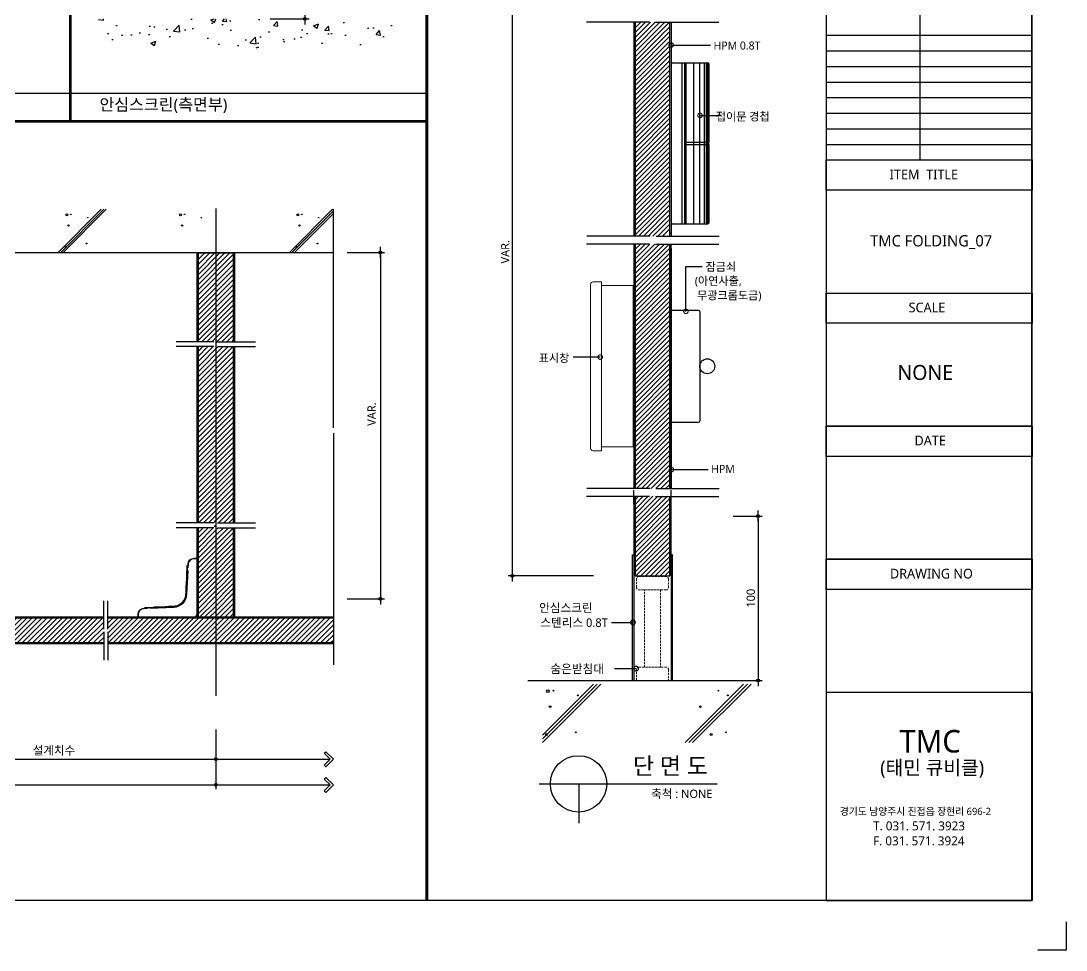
# Model space of a CAD drawing. Extents: x -256 to 8104, y -176 to 5714.
# Drawn here: x 4389 to 8104, y -176 to 3126 of the extents above; entities that cross this region are included whole.
import ezdxf
from ezdxf.enums import TextEntityAlignment as Align

# ---------------------------------------------------------------- set-up
doc = ezdxf.new("R2010")
doc.units = 0
doc.header["$LTSCALE"] = 30
doc.linetypes.add('CEN', pattern=[62, 60, -1, 0, -1])
doc.linetypes.add('HIDDEN', pattern=[0.375, 0.25, -0.125])
doc.layers.get('0').update_dxf_attribs({"linetype": 'CONTINUOUS'})
doc.layers.get('DEFPOINTS').update_dxf_attribs({"linetype": 'CONTINUOUS'})
for name, color, linetype in [('C', 2, 'CONTINUOUS'), ('curior-0Line', 252, 'CONTINUOUS'), ('DIM', 7, 'CONTINUOUS'), ('HAT', 8, 'CONTINUOUS'), ('HID', 9, 'HIDDEN'), ('TIT', 3, 'CONTINUOUS'), ('경첩', 4, 'CONTINUOUS'), ('문자', 3, 'CONTINUOUS'), ('부자재', 4, 'CONTINUOUS'), ('잠금쇠(회전형)', 4, 'CONTINUOUS'), ('중심선', 1, 'CEN'), ('치수', 1, 'CONTINUOUS'), ('판넬', 2, 'CONTINUOUS'), ('해치', 8, 'CONTINUOUS')]:
    doc.layers.add(name, color=color, linetype=linetype)
doc.styles.add('돋움', font='malgun.ttf')
doc.dimstyles.new('10', dxfattribs={"dimscale": 10, "dimtxt": 3, "dimasz": 1, "dimexe": 1.5, "dimexo": 2, "dimgap": 1, "dimtad": 1, "dimdec": 0, "dimlunit": 6, "dimtxsty": '돋움', "dimblk": 'DIMDOT', "dimcen": -1, "dimdle": 1.5, "dimclrt": 3, "dimazin": 3, "dimtfac": 1, "dimtdec": 0, "dimtix": 1, "dimtmove": 2, "dimatfit": 3, "dimldrblk": 'DIMDOT', "dimarcsym": 0})
pattern_1 = [(45, (-7517.547, -35.774), (-8.55643, 8.55643), [])]
pattern_2 = [(45, (-8325.086, -147.353), (-8.980256, 8.980256), [])]

# ---------------------------------------------------------------- blocks, each defined once
blk = doc.blocks.new('DIMDOT')
at = {"linetype": 'Continuous'}
blk.add_line((-2, 0), (2, 0), dxfattribs=at)
for radius in [0.5, 0.25]:
    blk.add_circle((0, 0), radius, dxfattribs=at)
blk = doc.blocks.new('*D16')
at = {"layer": 'DEFPOINTS', "color": 0}
for p in [(6444.7, 3457.3), (6135.9, 1154), (6444.7, 1154)]:
    blk.add_point(p, dxfattribs=at)
at = {"layer": 'DIM', "color": 0, "lineweight": -2, "ltscale": 10}
for p, q in [((6424.7, 3457.3), (6120.9, 3457.3)), ((6135.9, 3447.3), (6135.9, 1164)), ((6424.7, 1154), (6120.9, 1154))]:
    blk.add_line(p, q, dxfattribs=at)
at = {"layer": 'DIM', "color": 0, "lineweight": -2, "xscale": 10, "yscale": 10, "zscale": 10}
for p, rotation in [((6135.9, 3457.3), 90), ((6135.9, 1154), 270)]:
    blk.add_blockref('DIMDOT', p, dxfattribs=dict(at, rotation=rotation))
at = {"layer": 'DIM', "color": 3, "insert": (6110.7, 2305.7), "char_height": 30, "attachment_point": 5, "rotation": 90, "style": '돋움'}
blk.add_mtext('VAR.', dxfattribs=at)
blk = doc.blocks.new('A$C13EB2441')
for p, q in [((0.84, 7.37), (0.84, 14.11)), ((0.84, 6.74), (0.84, 0))]:
    blk.add_line(p, q)
blk = doc.blocks.new('_DOTSMALL')
at = {"color": 0, "linetype": 'ByBlock', "const_width": 0.5}
blk.add_lwpolyline([(-0.0625, 0, 1), (0.0625, 0, 1)], format="xyb", close=True, dxfattribs=at)
blk = doc.blocks.new('A$C63EC304E')
at = {"layer": '치수', "color": 1, "xscale": 2.5, "yscale": 2.5, "zscale": 2.5, "rotation": 234.3098741996962}
blk.add_blockref('_DOTSMALL', (0.31, 0.31), dxfattribs=at)
blk = doc.blocks.new('A$C2BC9653E')
at = {"layer": '치수', "xscale": 0.3333333333333333, "yscale": 0.3333333333333333, "zscale": 0.3333333333333333}
blk.add_blockref('A$C63EC304E', (0, 0), dxfattribs=at)
blk = doc.blocks.new('A$C7FC71301')
at = {"layer": '치수', "rotation": 180}
blk.add_blockref('A$C2BC9653E', (0.208, 0.208), dxfattribs=at)
blk = doc.blocks.new('A$C4A20372B')
at = {"layer": '치수'}
blk.add_blockref('A$C7FC71301', (0, 0), dxfattribs=at)
blk = doc.blocks.new('A$C566469F5')
at = {"layer": '치수'}
blk.add_blockref('A$C4A20372B', (0, 0), dxfattribs=at)
blk = doc.blocks.new('A$C7E317CD4')
at = {"layer": '해치', "xscale": 2, "yscale": 2, "zscale": 2}
blk.add_blockref('A$C566469F5', (0, 0), dxfattribs=at)
blk = doc.blocks.new('A$C601D7F27')
at = {"layer": '치수'}
blk.add_blockref('A$C7E317CD4', (0, 0), dxfattribs=at)
blk = doc.blocks.new('A$C38802C08')
at = {"layer": '치수'}
blk.add_blockref('A$C601D7F27', (0, 0), dxfattribs=at)
blk = doc.blocks.new('*D17')
at = {"layer": 'DEFPOINTS', "color": 0}
for p in [(6900.4, 1366.8), (6909.5, 782.5), (7009.3, 782.5)]:
    blk.add_point(p, dxfattribs=at)
at = {"layer": 'DIM', "color": 0, "lineweight": -2, "ltscale": 10}
for p, q in [((6920.4, 1366.8), (7024.3, 1366.8)), ((7009.3, 1356.8), (7009.3, 792.5)), ((6929.5, 782.5), (7024.3, 782.5))]:
    blk.add_line(p, q, dxfattribs=at)
at = {"layer": 'DIM', "color": 0, "lineweight": -2, "xscale": 10, "yscale": 10, "zscale": 10}
for p, rotation in [((7009.3, 1366.8), 90), ((7009.3, 782.5), 270)]:
    blk.add_blockref('DIMDOT', p, dxfattribs=dict(at, rotation=rotation))
at = {"layer": 'DIM', "color": 3, "insert": (6983.7, 1074.6), "char_height": 30, "attachment_point": 5, "rotation": 90, "style": '돋움'}
blk.add_mtext('100', dxfattribs=at)
blk = doc.blocks.new('*D19')
at = {"layer": 'DEFPOINTS', "color": 0}
for p in [(328.3, 628.2), (5082.2, 628.2), (5082.2, 411)]:
    blk.add_point(p, dxfattribs=at)
at = {"layer": 'DIM', "color": 0, "lineweight": -2, "ltscale": 10}
for p, q in [((328.3, 608.2), (328.3, 396)), ((5082.2, 608.2), (5082.2, 396)), ((338.3, 411), (5072.2, 411))]:
    blk.add_line(p, q, dxfattribs=at)
at = {"layer": 'DIM', "color": 0, "lineweight": -2, "xscale": 10, "yscale": 10, "zscale": 10, "rotation": 180}
blk.add_blockref('DIMDOT', (328.3, 411), dxfattribs=at)
at = {"layer": 'DIM', "color": 0, "lineweight": -2, "xscale": 10, "yscale": 10, "zscale": 10}
blk.add_blockref('DIMDOT', (5082.2, 411), dxfattribs=at)
at = {"layer": 'DIM', "color": 3, "insert": (2705.3, 440.7), "char_height": 30, "attachment_point": 5, "style": '돋움'}
blk.add_mtext('설계치수', dxfattribs=at)
blk = doc.blocks.new('*D20')
at = {"layer": 'DEFPOINTS', "color": 0}
for p in [(3931.4, 628.2), (5082.2, 628.2), (5082.2, 502.4)]:
    blk.add_point(p, dxfattribs=at)
at = {"layer": 'DIM', "color": 0, "lineweight": -2, "ltscale": 10}
for p, q in [((3931.4, 608.2), (3931.4, 487.4)), ((5082.2, 608.2), (5082.2, 487.4)), ((3941.4, 502.4), (5072.2, 502.4))]:
    blk.add_line(p, q, dxfattribs=at)
at = {"layer": 'DIM', "color": 0, "lineweight": -2, "xscale": 10, "yscale": 10, "zscale": 10, "rotation": 180}
blk.add_blockref('DIMDOT', (3931.4, 502.4), dxfattribs=at)
at = {"layer": 'DIM', "color": 0, "lineweight": -2, "xscale": 10, "yscale": 10, "zscale": 10}
blk.add_blockref('DIMDOT', (5082.2, 502.4), dxfattribs=at)
at = {"layer": 'DIM', "color": 3, "insert": (4506.8, 532.1), "char_height": 30, "attachment_point": 5, "style": '돋움'}
blk.add_mtext('설계치수', dxfattribs=at)
blk = doc.blocks.new('*D22')
at = {"layer": 'DEFPOINTS', "color": 0}
for p in [(5529, 2303.8), (5529, 1072.4), (5666.9, 1072.4)]:
    blk.add_point(p, dxfattribs=at)
at = {"layer": 'DIM', "color": 0, "lineweight": -2, "ltscale": 10}
for p, q in [((5549, 2303.8), (5681.9, 2303.8)), ((5666.9, 2293.8), (5666.9, 1082.4)), ((5549, 1072.4), (5681.9, 1072.4))]:
    blk.add_line(p, q, dxfattribs=at)
at = {"layer": 'DIM', "color": 0, "lineweight": -2, "xscale": 10, "yscale": 10, "zscale": 10}
for p, rotation in [((5666.9, 2303.8), 90), ((5666.9, 1072.4), 270)]:
    blk.add_blockref('DIMDOT', p, dxfattribs=dict(at, rotation=rotation))
at = {"layer": 'DIM', "color": 3, "insert": (5636.1, 1729), "char_height": 30, "attachment_point": 5, "rotation": 90, "style": '돋움'}
blk.add_mtext('VAR.', dxfattribs=at)
blk = doc.blocks.new('A$C06B31977')
for p, q in [((1.26, 11.06), (1.26, 21.17)), ((1.26, 10.11), (1.26, 0))]:
    blk.add_line(p, q)
blk = doc.blocks.new('*D23')
at = {"layer": 'DEFPOINTS', "color": 0}
for p in [(5255.9, 3561.1), (5255.9, 3133.7), (5398.8, 3133.7)]:
    blk.add_point(p, dxfattribs=at)
at = {"layer": 'DIM', "color": 0, "lineweight": -2, "ltscale": 10}
for p, q in [((5275.9, 3561.1), (5413.8, 3561.1)), ((5398.8, 3551.1), (5398.8, 3143.7)), ((5275.9, 3133.7), (5413.8, 3133.7))]:
    blk.add_line(p, q, dxfattribs=at)
at = {"layer": 'DIM', "color": 0, "lineweight": -2, "xscale": 10, "yscale": 10, "zscale": 10}
for p, rotation in [((5398.8, 3561.1), 90), ((5398.8, 3133.7), 270)]:
    blk.add_blockref('DIMDOT', p, dxfattribs=dict(at, rotation=rotation))
at = {"layer": 'DIM', "color": 3, "insert": (5373.2, 3347.4), "char_height": 30, "attachment_point": 5, "rotation": 90, "style": '돋움'}
blk.add_mtext('100', dxfattribs=at)
blk = doc.blocks.new('FOLDING_07')
at = {"layer": 'HAT'}
h = blk.add_hatch(dxfattribs=at)
h.set_pattern_fill('ANSI31', color=256, scale=3.811219, style=0)
h.set_pattern_definition(pattern_1)
edge = h.paths.add_edge_path()
edge.add_line((6696, 3075.5), (6639.4, 3075.5))
edge.add_arc((6637.4, 3075.5), 1.99, -54.3099, 0, ccw=False)
edge.add_arc((6637.4, 3075.5), 1.99, 125.6901, 305.6901, ccw=False)
edge.add_arc((6637.4, 3075.5), 1.99, 0, 125.6901, ccw=False)
edge.add_line((6639.4, 3075.5), (6696, 3075.5))
edge.add_line((6696, 3075.5), (6696, 3121.9))
edge.add_line((6696, 3121.9), (6686.2, 3121.9))
edge.add_spline(control_points=[(6683.6, 3114.5), (6684.5, 3117), (6685.4, 3119.5), (6686.2, 3121.9)], knot_values=[0, 0, 0, 0, 0.152076, 0.152076, 0.152076, 0.152076], degree=3, periodic=0)
edge.add_line((6686.2, 3121.9), (6634.1, 3121.9))
edge.add_line((6634.1, 3121.9), (6634.1, 2361.1))
edge.add_line((6634.1, 2361.1), (6688.1, 2361.1))
edge.add_spline(control_points=[(6688.1, 2361.1), (6691.2, 2369.4), (6694, 2376.9), (6696, 2380.5)], knot_values=[0.152076, 0.152076, 0.152076, 0.152076, 0.673721, 0.673721, 0.673721, 0.673721], degree=3, periodic=0)
edge.add_spline(control_points=[(6698.3, 2361.1), (6698.8, 2370.6), (6699.9, 2385.2), (6697.1, 2382.4), (6696, 2380.5)], knot_values=[0.673721, 0.673721, 0.673721, 0.673721, 1.332503, 1.60798, 1.60798, 1.60798, 1.60798], degree=3, periodic=0)
edge.add_line((6696, 2380.5), (6696, 3075.5))
h.paths.add_polyline_path([(6634.1, 3121.9), (6572.2, 3121.9), (6572.2, 2361.1), (6634.1, 2361.1)])
h = blk.add_hatch(dxfattribs=at)
h.set_pattern_fill('ANSI31', color=256, scale=3.811219, style=0)
h.set_pattern_definition(pattern_1)
h.paths.add_polyline_path([(6634.1, 1898.5), (6572.2, 1898.5), (6572.2, 1464.4), (6634.1, 1464.4), (6634.1, 1568.7, -0.567825), (6634.1, 1572.1)])
h.paths.add_polyline_path([(6696, 1898.5), (6634.1, 1898.5), (6634.1, 1572.1, -0.582142), (6637.1, 1570.4), (6696, 1570.4)])
edge = h.paths.add_edge_path()
edge.add_line((6696, 1570.4), (6637.1, 1570.4))
edge.add_arc((6635.1, 1570.4), 1.99, -54.3099, 0, ccw=False)
edge.add_arc((6635.1, 1570.4), 1.99, 239.178, 305.6901, ccw=False)
edge.add_line((6634.1, 1568.7), (6634.1, 1464.4))
edge.add_line((6634.1, 1464.4), (6688.1, 1464.4))
edge.add_spline(control_points=[(6688.1, 1464.4), (6691.2, 1472.8), (6694, 1480.2), (6696, 1483.9)], knot_values=[0.152076, 0.152076, 0.152076, 0.152076, 0.673721, 0.673721, 0.673721, 0.673721], degree=3, periodic=0)
edge.add_line((6696, 1483.9), (6696, 1570.4))
h.paths.add_polyline_path([(6634.1, 2333.4), (6572.2, 2333.4), (6572.2, 1898.5), (6634.1, 1898.5)])
edge = h.paths.add_edge_path()
edge.add_line((6696, 2333.4), (6686.2, 2333.4))
edge.add_spline(control_points=[(6683.6, 2326), (6684.5, 2328.5), (6685.4, 2331), (6686.2, 2333.4)], knot_values=[0, 0, 0, 0, 0.152076, 0.152076, 0.152076, 0.152076], degree=3, periodic=0)
edge.add_line((6686.2, 2333.4), (6634.1, 2333.4))
edge.add_line((6634.1, 2333.4), (6634.1, 1898.5))
edge.add_line((6634.1, 1898.5), (6696, 1898.5))
edge.add_line((6696, 1898.5), (6696, 2333.4))
at = {"layer": 'HAT', "transparency": 33554687}
h = blk.add_hatch(dxfattribs=at)
h.set_pattern_fill('ANSI31', color=256, scale=3.811219, style=0)
h.set_pattern_definition(pattern_1)
h.paths.add_polyline_path([(6624, 1436.8), (6572.2, 1436.8), (6572.2, 1154), (6634.1, 1154), (6634.1, 1436.8)])
h.paths.add_polyline_path([(6696, 1436.8), (6645.2, 1436.8), (6634.1, 1436.8), (6634.1, 1154), (6696, 1154)])
at = {"layer": '해치'}
h = blk.add_hatch(dxfattribs=at)
h.set_pattern_fill('AR-CONC', color=256, style=0)
h.set_pattern_definition([(50, (3236.43, 1596.9), (182.185, -15.939), [19.05, -209.55]), (355, (3236.43, 1596.9), (-35.243, 191.057), [15.24, -167.64]), (100.451, (3251.61, 1595.58), (146.943, 175.117), [16.19, -178.09]), (46.184, (3236.43, 1647.7), (271.079, -42.042), [28.575, -314.325]), (96.636, (3259.02, 1644.2), (237.404, 247.426), [24.285, -267.135]), (351.184, (3236.43, 1647.7), (237.405, 247.425), [22.86, -251.46]), (21, (3261.83, 1635), (151.615, -102.2655), [19.05, -209.55]), (326, (3261.83, 1635), (61.802, 184.188), [15.24, -167.64]), (71.4514, (3274.46, 1626.49), (213.416, 81.923), [16.19, -178.09]), (37.5, (3236.43, 1596.91), (3.0886, 84.555), [0, -165.608, 0, -170.18, 0, -168.275]), (7.5, (3236.43, 1596.91), (66.8197, 100.1806), [0, -97.028, 0, -161.798, 0, -64.135]), (327.5, (3179.79, 1596.91), (135.5906, -5.7287), [0, -63.5, 0, -198.12, 0, -262.89]), (317.5, (3154.39, 1596.91), (148.129, 25.4265), [0, -82.55, 0, -131.572, 0, -186.69])])
h.paths.add_polyline_path([(5716, 3030.7), (5716, 3133.7), (4665.8, 3133.7), (4665.8, 3030.7)])
h = blk.add_hatch(dxfattribs=at)
h.set_pattern_fill('ANSI31', color=256, scale=4, style=0)
h.set_pattern_definition([(45, (-271228.166, -56143.965), (-8.9802561, 8.9802561), [])])
edge = h.paths.add_edge_path()
edge.add_line((5082.2, 2300.5), (5019.8, 2300.5))
edge.add_line((5019.8, 2300.5), (5018.9, 2299.6))
edge.add_line((5018.9, 2299.6), (5018.9, 2199.2))
edge.add_line((5018.9, 2199.2), (5061.8, 2199.2))
edge.add_line((5061.8, 2199.2), (5061.8, 2157.7))
edge.add_line((5061.8, 2157.7), (5018.9, 2157.7))
edge.add_line((5018.9, 2157.7), (5018.9, 1985.9))
edge.add_line((5018.9, 1985.9), (5075.5, 1985.9))
edge.add_spline(control_points=[(5075.5, 1985.9), (5078.3, 1993.6), (5084.3, 2008.9), (5080.4, 1978), (5081.9, 1975.6), (5082.2, 1975.5)], knot_values=[0.456227, 0.456227, 0.456227, 0.456227, 2.847595, 6.178025, 6.737145, 6.737145, 6.737145, 6.737145], degree=3, periodic=0)
edge.add_spline(control_points=[(5081.9, 1975.7), (5082, 1978.7), (5082, 1981.5), (5081.5, 1981.8), (5081.4, 1981.8)], knot_values=[0.891967, 0.891967, 0.891967, 0.891967, 1.280656, 1.337888, 1.337888, 1.337888, 1.337888], degree=3, periodic=0)
edge.add_line((5082.2, 1975.5), (5082.2, 2300.5))
edge = h.paths.add_edge_path()
edge.add_line((5145.6, 2300.5), (5082.2, 2300.5))
edge.add_line((5082.2, 2300.5), (5082.2, 1975.5))
edge.add_spline(control_points=[(5082.2, 1975.5), (5083.4, 1975.3), (5085.6, 1979.6), (5088.3, 1985.9)], knot_values=[6.737145, 6.737145, 6.737145, 6.737145, 8.913909, 8.913909, 8.913909, 8.913909], degree=3, periodic=0)
edge.add_spline(control_points=[(5088.3, 1985.9), (5090.3, 1990.8), (5092.7, 1996.7), (5095, 2002.7)], knot_values=[8.913909, 8.913909, 8.913909, 8.913909, 10.573873, 10.573873, 10.573873, 10.573873], degree=3, periodic=0)
edge.add_line((5088.3, 1985.9), (5145.6, 1985.9))
edge.add_line((5145.6, 1985.9), (5145.6, 2157.7))
edge.add_line((5145.6, 2157.7), (5102.7, 2157.7))
edge.add_line((5102.7, 2157.7), (5102.7, 2199.2))
edge.add_line((5102.7, 2199.2), (5145.6, 2199.2))
edge.add_line((5145.6, 2199.2), (5145.6, 2300.5))
h.paths.add_polyline_path([(5145.6, 2199.2), (5102.7, 2199.2), (5102.7, 2157.7), (5145.6, 2157.7)], flags=16)
h.paths.add_polyline_path([(5061.8, 2199.2), (5018.9, 2199.2), (5018.9, 2157.7), (5061.8, 2157.7)], flags=16)
h = blk.add_hatch(dxfattribs=at)
h.set_pattern_fill('ANSI31', color=256, scale=4, style=0)
h.set_pattern_definition([(45, (5082.238, 1655.484), (-8.98026, 8.98026), [])])
h.paths.add_polyline_path([(5145.6, 1968.8), (5018.9, 1968.8), (5018.9, 1342.1), (5145.6, 1342.1)])
at = {"layer": '해치', "transparency": 33554687}
h = blk.add_hatch(dxfattribs=at)
h.set_pattern_fill('ANSI31', color=256, scale=4)
h.set_pattern_definition(pattern_2)
edge = h.paths.add_edge_path()
edge.add_spline(control_points=[(5082.2, 1314.6), (5081.9, 1314.6), (5080.9, 1316.4), (5081.7, 1326.3), (5081.9, 1331.9)], knot_values=[1.337888, 1.337888, 1.337888, 1.337888, 1.524261, 2.245715, 2.245715, 2.245715, 2.245715], degree=3, periodic=0)
edge.add_spline(control_points=[(5082.2, 1331.7), (5081.9, 1331.8), (5080.4, 1334.2), (5084.3, 1365.1), (5078.3, 1349.8), (5075.5, 1342.1)], knot_values=[0.152076, 0.152076, 0.152076, 0.152076, 0.338449, 1.448592, 2.245715, 2.245715, 2.245715, 2.245715], degree=3, periodic=0)
edge.add_spline(control_points=[(5081.9, 1331.9), (5082, 1334.9), (5082, 1337.7), (5081.5, 1338), (5081.4, 1338)], knot_values=[0.891967, 0.891967, 0.891967, 0.891967, 1.280656, 1.337888, 1.337888, 1.337888, 1.337888], degree=3, periodic=0)
edge.add_spline(control_points=[(5081.4, 1338), (5080.4, 1338.2), (5078.1, 1332.1), (5075.5, 1325)], knot_values=[0.152076, 0.152076, 0.152076, 0.152076, 0.891967, 0.891967, 0.891967, 0.891967], degree=3, periodic=0)
edge.add_spline(control_points=[(5073.9, 1320.6), (5074.4, 1322.1), (5074.9, 1323.6), (5075.5, 1325)], knot_values=[0, 0, 0, 0, 0.152076, 0.152076, 0.152076, 0.152076], degree=3, periodic=0)
edge.add_line((5075.5, 1325), (5018.9, 1325))
edge.add_line((5018.9, 1325), (5018.9, 1152.6))
edge.add_line((5018.9, 1152.6), (5063.6, 1152.6))
edge.add_line((5063.6, 1152.6), (5063.6, 1111))
edge.add_line((5063.6, 1111), (5018.9, 1111))
edge.add_line((5018.9, 1111), (5018.9, 1006.8))
edge.add_line((5018.9, 1006.8), (5082.2, 1006.8))
edge.add_line((5082.2, 1006.8), (5082.2, 1314.5))
h.paths.add_polyline_path([(5145.6, 1152.6), (5100.8, 1152.6), (5100.8, 1111), (5145.6, 1111)])
h.paths.add_polyline_path([(5063.6, 1152.6), (5018.9, 1152.6), (5018.9, 1111), (5063.6, 1111)], flags=16)
h = blk.add_hatch(dxfattribs=at)
h.set_pattern_fill('ANSI31', color=256, scale=4)
h.set_pattern_definition(pattern_2)
h.paths.add_polyline_path([(5145.6, 1264.1), (5082.2, 1264.1), (5082.2, 1006.8), (5145.6, 1006.8), (5145.6, 1111), (5100.8, 1111), (5100.8, 1152.6), (5145.6, 1152.6)])
edge = h.paths.add_edge_path()
edge.add_line((5145.6, 1325), (5088.3, 1325))
edge.add_spline(control_points=[(5088.3, 1325), (5085.6, 1318.7), (5083.4, 1314.4), (5082.2, 1314.6)], knot_values=[2.245715, 2.245715, 2.245715, 2.245715, 2.971303, 2.971303, 2.971303, 2.971303], degree=3, periodic=0)
edge.add_line((5082.2, 1314.6), (5082.2, 1264.1))
edge.add_line((5082.2, 1264.1), (5145.6, 1264.1))
edge.add_line((5145.6, 1264.1), (5145.6, 1325))
h = blk.add_hatch(dxfattribs=at)
h.set_pattern_fill('ANSI31', color=256, scale=4, style=0)
h.set_pattern_definition(pattern_2)
h.paths.add_polyline_path([(4698.3, 955.2), (4698.3, 964.7), (4698.3, 1003.5), (5082.2, 1003.5), (5082.2, 916.8), (4698.3, 916.8)])
edge = h.paths.add_edge_path()
edge.add_line((4683.7, 955.2), (4683.7, 964.7))
edge.add_line((4683.7, 964.7), (4683.7, 1003.5))
edge.add_line((4683.7, 1003.5), (4051.2, 1003.5))
edge.add_line((4051.2, 1003.5), (4051.2, 962.2))
edge.add_arc((4051.2, 960.1), 2.08, -35.6901, 90, ccw=False)
edge.add_arc((4051.2, 960.1), 2.08, 270, 324.3099, ccw=False)
edge.add_line((4051.2, 958), (4051.2, 916.8))
edge.add_line((4051.2, 916.8), (4683.7, 916.8))
edge.add_line((4683.7, 916.8), (4683.7, 955.2))
h.paths.add_polyline_path([(3926.4, 1003.5), (3926.4, 916.8), (4051.2, 916.8), (4051.2, 958, -0.610943), (4049.5, 961.3, -0.241509), (4051.2, 962.2), (4051.2, 1003.5)])
h.paths.add_polyline_path([(5499.9, 1003.5), (5082.2, 1003.5), (5082.2, 916.8), (5499.9, 916.8)])
at = {"color": 8}
for p, q in [((2484.2, 2869.2), (4446.7, 2869.2)), ((4446.7, 2869.2), (5832, 2869.2))]:
    blk.add_line(p, q, dxfattribs=at)
for p, q in [((5499.9, 1680.2), (5499.9, 2456.9)), ((328.3, 2303.8), (5499.9, 2303.8)), ((5075.6, 1985.9), (4940.8, 1985.9)), ((5088.3, 1985.9), (5223.1, 1985.9)), ((5499.9, 1661.1), (5499.9, 837.8)), ((5075.6, 1342.1), (4940.8, 1342.1)), ((5088.3, 1342.1), (5223.1, 1342.1)), ((6191.1, 782.5), (7024.2, 782.5))]:
    blk.add_line(p, q)
at = {"color": 2}
for p, q in [((8104.1, -75.8), (8104.1, -175.8)), ((8104.1, -175.8), (8004.1, -175.8))]:
    blk.add_line(p, q, dxfattribs=at)
for points in [[(-0.7, 5538.4), (7251.6, 5538.4), (7251.6, 0.1), (-0.7, 0.1)], [(-0.7, 5538.4), (7251.6, 5538.4), (7251.6, 0.1), (-0.7, 0.1)], [(-0.7, 5538.4), (7981.2, 5538.4), (7981.2, 0.1), (-0.7, 0.1)], [(6562.6, 1228.7), (6567.4, 1228.7), (6567.4, 782.6), (6562.6, 782.6)], [(6705.5, 1228.7), (6700.8, 1228.7), (6700.8, 782.6), (6705.5, 782.6)]]:
    blk.add_lwpolyline(points, close=True, dxfattribs=at)
at = {"color": 8, "const_width": 10}
for points in [[(4565.2, 2769.2), (4565.2, 5538.4)], [(5832, 0.1), (5832, 5538.4)], [(47.4, 2769.2), (5832, 2769.2)]]:
    blk.add_lwpolyline(points, dxfattribs=at)
at = {"layer": 'C'}
for p, q in [((6572.2, 3121.9), (6572.2, 2361.1)), ((6696, 2361.1), (6696, 3121.9)), ((6572.2, 2333.4), (6572.2, 1464.4)), ((6696, 1464.4), (6696, 2333.4)), ((6572.2, 1436.8), (6572.2, 1154)), ((6696, 1154), (6696, 1436.8)), ((6572.2, 1154), (6696, 1154)), ((4683.7, 1003.5), (4293.4, 1003.5)), ((5499.9, 1003.5), (4698.3, 1003.5)), ((4293.4, 916.8), (4683.7, 916.8)), ((4698.3, 916.8), (5499.9, 916.8))]:
    blk.add_line(p, q, dxfattribs=at)
at = {"layer": 'curior-0Line'}
for p, q in [((7251.6, 5538.4), (7251.6, 0.8)), ((7584.2, 3185.9), (7584.2, 2632.2)), ((7252, 3075.2), (7984.1, 3075.2)), ((7252, 3019.8), (7984.1, 3019.8)), ((7252, 2964.4), (7984.1, 2964.4)), ((7252, 2909.1), (7984.1, 2909.1)), ((7252, 2853.7), (7984.1, 2853.7)), ((7252, 2798.3), (7984.1, 2798.3)), ((7252, 2742.9), (7984.1, 2742.9)), ((7252, 2687.6), (7984.1, 2687.6)), ((7252, 2632.2), (7984.1, 2632.2))]:
    blk.add_line(p, q, dxfattribs=at)
for points in [[(7984.1, 5538.4), (7251.6, 5538.4), (7251.6, 0.1), (7984.1, 0.1)], [(7252, 2632.2), (7984.1, 2632.2), (7984.1, 2524.5), (7252, 2524.5)], [(7252, 2159.3), (7984.1, 2159.3), (7984.1, 2051.6), (7252, 2051.6)], [(7252, 1213.5), (7984.1, 1213.5), (7984.1, 1686.4), (7252, 1686.4)], [(7252, 1686.4), (7984.1, 1686.4), (7984.1, 1578.7), (7252, 1578.7)], [(7252, 740.6), (7984.1, 740.6), (7984.1, 1213.5), (7252, 1213.5)], [(7252, 1213.5), (7984.1, 1213.5), (7984.1, 1105.8), (7252, 1105.8)], [(7984.1, 0.8), (7252.3, 0.8), (7252.3, 740.6), (7984.1, 740.6)]]:
    blk.add_lwpolyline(points, close=True, dxfattribs=at)
at = {"layer": 'DIM', "ltscale": 10}
for p, q in [((5467.5, 523.5), (5473.2, 529.2)), ((5488.5, 502.4), (5467.5, 523.5)), ((5499.9, 502.4), (5473.2, 529.2)), ((5082.2, 502.4), (5488.5, 502.4)), ((5488.5, 502.4), (5467.5, 481.4)), ((5499.9, 502.4), (5473.2, 475.7)), ((5467.5, 481.4), (5473.2, 475.7)), ((5082.2, 411), (5488.5, 411)), ((5467.5, 432.1), (5473.2, 437.8)), ((5488.5, 411), (5467.5, 432.1)), ((5488.5, 411), (5467.5, 389.9)), ((5499.9, 411), (5473.2, 437.8)), ((5499.9, 411), (5473.2, 384.2)), ((5467.5, 389.9), (5473.2, 384.2))]:
    blk.add_line(p, q, dxfattribs=at)
at = {"layer": 'HID', "lineweight": 15}
for points in [[(6586.4, 1151.7), (6681.7, 1151.7, -0.414214), (6691.3, 1142.2), (6691.3, 1113.6, -0.414214), (6681.7, 1104.1), (6586.4, 1104.1, -0.414214), (6576.9, 1113.6), (6576.9, 1142.2, -0.414214)], [(6586.4, 830.2), (6681.7, 830.2, -0.414214), (6691.3, 820.7), (6691.3, 782.6), (6576.9, 782.6), (6576.9, 820.7, -0.414214)]]:
    blk.add_lwpolyline(points, format="xyb", close=True, dxfattribs=at)
blk.add_lwpolyline([(6605.5, 1104.1), (6662.7, 1104.1), (6662.7, 830.2), (6605.5, 830.2)], close=True, dxfattribs=at)
at = {"layer": 'TIT', "color": 7}
for p, q in [((6231.4, 414.9), (6864.1, 414.9)), ((6371.8, 414.9), (6371.8, 274.9))]:
    blk.add_line(p, q, dxfattribs=at)
blk.add_circle((6371.4, 414.9), 100, dxfattribs=at)
at = {"layer": '경첩', "color": 4, "linetype": 'Continuous', "lineweight": 15}
for p, q in [((4980.6, 1191.3), (4982.1, 1189.8)), ((4982.4, 1195.9), (4981.3, 1172.6)), ((4984, 1182.3), (4984.7, 1195.8)), ((5004.3, 1214.5), (5004.3, 1216.8)), ((5014.9, 1216.8), (5004.3, 1216.8)), ((5004.3, 1214.5), (5014.9, 1214.5)), ((5014.9, 1214.5), (5014.9, 1216.8)), ((5014.9, 1194.4), (5014.9, 1214.5)), ((5014.9, 1191.1), (5014.9, 1193.5)), ((5014.9, 1191.1), (5014.9, 1020.8)), ((4981.3, 1172.6), (4977.3, 1088.8)), ((4978.1, 1154.2), (4980.3, 1152)), ((4979.5, 1185.7), (4978.3, 1160.5)), ((4978.3, 1160.5), (4980.6, 1158.3)), ((4979.5, 1185.7), (4981.8, 1183.5)), ((4979.6, 1088.7), (4983.6, 1172.4)), ((4976.2, 1114.7), (4976, 1110.8)), ((4977.5, 1141.6), (4976.2, 1114.8)), ((4976.2, 1114.8), (4978.4, 1112.6)), ((4976.2, 1114.7), (4978.4, 1112.5)), ((4977.5, 1141.6), (4979.7, 1139.4)), ((4977.9, 1151), (4977.6, 1144.7)), ((4977.6, 1144.7), (4979.8, 1142.5)), ((4977.9, 1151), (4980.1, 1148.8)), ((4975.7, 1078.9), (4973.8, 1080.9)), ((4973.9, 1080.9), (4975.8, 1079)), ((4974.5, 1084.4), (4976.5, 1082.3)), ((4974.8, 1086.4), (4976.9, 1084.4)), ((4975.3, 1095), (4975, 1088.9)), ((4975.5, 1099), (4975.3, 1095.9)), ((4975.3, 1095.9), (4977.5, 1093.7)), ((4975.3, 1095.9), (4975.3, 1095)), ((4975.3, 1095), (4977.5, 1092.7)), ((4975.9, 1108.6), (4975.5, 1100)), ((4975.5, 1100), (4977.7, 1097.7)), ((4975.5, 1100), (4975.5, 1099)), ((4975.5, 1099), (4977.7, 1096.8)), ((4975.9, 1108.6), (4978.1, 1106.3)), ((4976, 1110.8), (4978.2, 1108.6)), ((4849.1, 1040.4), (4825.8, 1039.3)), ((4830.4, 1041.1), (4831.2, 1041.9)), ((4830.4, 1041.1), (4831.9, 1039.6)), ((4861.2, 1043.3), (4831.2, 1041.9)), ((4932.9, 1044.4), (4849.1, 1040.4)), ((4849.2, 1038.1), (4933, 1042.1)), ((4861.2, 1043.3), (4863.4, 1041.1)), ((4867.5, 1043.6), (4869.7, 1041.4)), ((4870.7, 1043.8), (4872.9, 1041.6)), ((4902.2, 1045.3), (4877, 1044.1)), ((4877, 1044.1), (4879.2, 1041.9)), ((4902.2, 1045.3), (4904.4, 1043)), ((4908.5, 1045.6), (4910.7, 1043.3)), ((4911.6, 1045.7), (4913.9, 1043.5)), ((4930.5, 1046.6), (4917.9, 1046)), ((4917.9, 1046), (4920.2, 1043.8)), ((4932.8, 1046.7), (4930.5, 1046.6)), ((4930.5, 1046.6), (4932.8, 1044.4)), ((4942.2, 1048.2), (4944.1, 1046.3)), ((4947.1, 1049.8), (4948.9, 1048)), ((4949.4, 1050.8), (4951.2, 1049.1)), ((4953.7, 1053.1), (4955.4, 1051.4)), ((4955.7, 1054.4), (4957.4, 1052.7)), ((4965.9, 1064.1), (4967.6, 1062.4)), ((4967.3, 1066), (4969, 1064.3)), ((4969.8, 1070.1), (4971.5, 1068.4)), ((4970.9, 1072.3), (4972.6, 1070.5)), ((4972.4, 1076), (4974.2, 1074.2)), ((4807.2, 1017.4), (4804.9, 1017.4)), ((4804.9, 1017.4), (4804.9, 1006.8)), ((4804.9, 1006.8), (4807.2, 1006.8)), ((4807.2, 1006.8), (4807.2, 1017.4)), ((4807.2, 1006.8), (4827.3, 1006.8)), ((4825.9, 1037), (4839.4, 1037.6)), ((4828.2, 1006.8), (4830.6, 1006.8)), ((5000.9, 1006.8), (4830.6, 1006.8))]:
    blk.add_line(p, q, dxfattribs=at)
at = {"layer": '경첩', "color": 4, "linetype": 'Continuous', "lineweight": 15, "flags": 128}
for points in [[(4979.8, 1190.5), (4979.7, 1189.5), (4979.7, 1188.3), (4979.6, 1187), (4979.5, 1185.7)], [(4979.8, 1190.5), (4979.9, 1190.7), (4980.1, 1190.8), (4980.2, 1191), (4980.4, 1191.1), (4980.4, 1191.2), (4980.5, 1191.2), (4980.6, 1191.3), (4980.6, 1191.3)], [(4984.7, 1195.8), (4984.2, 1195.8), (4983.8, 1195.8), (4983.4, 1195.8), (4983, 1195.9), (4982.7, 1195.9), (4982.5, 1195.9), (4982.4, 1195.9), (4982.4, 1195.9)], [(4978.3, 1160.5), (4978.3, 1159.3), (4978.2, 1158.1), (4978.2, 1157), (4978.1, 1156), (4978.1, 1155.3), (4978.1, 1154.7), (4978.1, 1154.3), (4978.1, 1154.2)], [(4981.3, 1172.6), (4981.3, 1172.6), (4981.4, 1172.5), (4981.6, 1172.5), (4981.9, 1172.5), (4982.3, 1172.5), (4982.7, 1172.5), (4983.1, 1172.5), (4983.6, 1172.4)], [(4976.2, 1114.8), (4976.2, 1114.8), (4976.2, 1114.7)], [(4973.9, 1080.9), (4973.9, 1080.9), (4973.9, 1080.9)], [(4974.8, 1086.4), (4974.6, 1084.9), (4974.5, 1084.4)], [(4976, 1110.8), (4976, 1110.1), (4975.9, 1109.3), (4975.9, 1108.6)], [(4977.3, 1088.8), (4977.4, 1088.8), (4977.5, 1088.8), (4977.7, 1088.8), (4978, 1088.8), (4978.3, 1088.8), (4978.7, 1088.7), (4979.2, 1088.7), (4979.6, 1088.7)], [(4849.1, 1040.4), (4849.1, 1040.4), (4849.1, 1040.3), (4849.2, 1040.1), (4849.2, 1039.8), (4849.2, 1039.4), (4849.2, 1039), (4849.2, 1038.6), (4849.2, 1038.1)], [(4867.5, 1043.6), (4867.4, 1043.6), (4867, 1043.6), (4866.4, 1043.6), (4865.7, 1043.6), (4864.7, 1043.5), (4863.6, 1043.5), (4862.4, 1043.4), (4861.2, 1043.3)], [(4877, 1044.1), (4875.9, 1044), (4874.8, 1044), (4873.8, 1043.9), (4872.9, 1043.9), (4872.1, 1043.9), (4871.5, 1043.8), (4871, 1043.8), (4870.8, 1043.8), (4870.7, 1043.8)], [(4908.5, 1045.6), (4908.4, 1045.6), (4908, 1045.6), (4907.4, 1045.5), (4906.6, 1045.5), (4905.7, 1045.4), (4904.6, 1045.4), (4903.4, 1045.3), (4902.2, 1045.3)], [(4917.9, 1046), (4916.7, 1046), (4915.5, 1045.9), (4914.4, 1045.9), (4913.5, 1045.8), (4912.7, 1045.8), (4912.1, 1045.7), (4911.7, 1045.7), (4911.6, 1045.7)], [(4932.9, 1044.4), (4932.9, 1044.3), (4932.9, 1044.2), (4932.9, 1044), (4932.9, 1043.7), (4932.9, 1043.4), (4933, 1043), (4933, 1042.5), (4933, 1042.1)], [(4825.9, 1037), (4825.9, 1037.5), (4825.9, 1037.9), (4825.9, 1038.3), (4825.8, 1038.7), (4825.8, 1039), (4825.8, 1039.2), (4825.8, 1039.3), (4825.8, 1039.3)]]:
    blk.add_lwpolyline(points, dxfattribs=at)
at = {"layer": '경첩', "color": 4, "linetype": 'Continuous', "lineweight": 15}
for centre, radius, start, end in [((5004.3, 1194.9), 21.9, 90, 177.3017), ((5004.3, 1194.9), 19.6, 90, 177.3017), ((4930.7, 1091), 46.7, 272.6983, 357.3017), ((4930.7, 1091), 49, 272.6983, 357.3017), ((4930.7, 1091), 44.3, 340.234, 346.7569), ((4930.7, 1091), 44.3, 346.8377, 351.3944), ((4930.7, 1091), 44.3, 354.0912, 357.3017), ((4930.7, 1091), 44.3, 272.6983, 285), ((4930.7, 1091), 44.3, 284.9998, 291.7506), ((4930.7, 1091), 44.3, 294.9948, 301.2998), ((4930.7, 1091), 44.3, 301.2991, 304.3858), ((4930.7, 1091), 44.3, 304.3849, 322.5608), ((4930.7, 1091), 44.3, 322.5612, 325.6145), ((4930.7, 1091), 44.3, 325.6151, 331.8264), ((4930.7, 1091), 44.3, 335.0052, 340.234), ((4826.8, 1017.4), 21.9, 92.6983, 180), ((4826.8, 1017.4), 19.6, 92.6983, 180), ((5000.9, 1020.8), 14, 270, 0)]:
    blk.add_arc(centre, radius, start, end, dxfattribs=at)
at = {"layer": '부자재'}
for p, q in [((6700.8, 2973.3), (6700.8, 2409.3)), ((6704.6, 2977.1), (6830.4, 2977.1)), ((6738.9, 2977.1), (6738.9, 2405.5)), ((6748.5, 2977.1), (6748.5, 2405.5)), ((6834.2, 2973.3), (6834.2, 2695.1)), ((6748.5, 2695.1), (6834.2, 2695.1)), ((6748.5, 2687.5), (6834.2, 2687.5)), ((6833, 2695.1), (6833, 2687.5)), ((6834.2, 2687.5), (6834.2, 2409.3)), ((6704.6, 2405.5), (6830.4, 2405.5))]:
    blk.add_line(p, q, dxfattribs=at)
for centre, start, end in [((6704.6, 2973.3), 90, 180), ((6830.4, 2973.3), 0, 90), ((6704.6, 2409.3), 180, 270), ((6830.4, 2409.3), 270, 0)]:
    blk.add_arc(centre, 3.81, start, end, dxfattribs=at)
at = {"layer": '잠금쇠(회전형)', "linetype": 'Continuous', "lineweight": 15}
for p, q in [((6423.6, 2199.1), (6453.1, 2199.1)), ((6453.1, 2199.1), (6453.1, 1598.8)), ((6414.1, 2190.5), (6414.1, 1607.4)), ((6565.5, 2185.5), (6453.1, 2185.5)), ((6565.5, 2185.5), (6565.5, 1612.4)), ((6567.4, 1615.1), (6567.4, 2182.8)), ((6453.1, 1598.8), (6423.6, 1598.8)), ((6565.5, 1612.4), (6453.1, 1612.4))]:
    blk.add_line(p, q, dxfattribs=at)
at = {"layer": '잠금쇠(회전형)'}
blk.add_lwpolyline([(6700.8, 2098.9), (6796.2, 2098.9, -0.4142), (6802.2, 2092.9), (6802.2, 1704.9, -0.4142), (6796.2, 1698.9), (6700.8, 1698.9)], format="xyb", close=True, dxfattribs=at)
blk.add_circle((6828.8, 1898.9), 26.7, dxfattribs=at)
at = {"layer": '잠금쇠(회전형)', "linetype": 'Continuous', "lineweight": 15}
for centre, radius, start, end in [((6423.6, 2189.5), 9.53, 90, 174.5584), ((6564.5, 2182.8), 2.86, 0, 69.2996), ((6423.6, 1608.3), 9.53, 185.4416, 270), ((6564.5, 1615.1), 2.86, 290.7004, 0)]:
    blk.add_arc(centre, radius, start, end, dxfattribs=at)
at = {"layer": '중심선'}
blk.add_line((5082.2, 2459.2), (5082.2, 727.4), dxfattribs=at)
at = {"layer": '치수'}
for p, q in [((6699.9, 3040.6), (6840.9, 3040.6)), ((6802.3, 2790.4), (6875.2, 2790.4)), ((6752.9, 2094.1), (6752.9, 2253.2)), ((6752.9, 2253.2), (6810.4, 2253.2)), ((6448.3, 1931.5), (6351.7, 1931.5)), ((6700.8, 1531.6), (6832.6, 1531.6)), ((6488.5, 988.9), (6564.6, 988.9)), ((6499.7, 824.5), (6575.7, 824.5))]:
    blk.add_line(p, q, dxfattribs=at)
at = {"layer": '판넬', "color": 1}
for p, q in [((6567.4, 3121.9), (6567.4, 2361.1)), ((6700.8, 3121.9), (6700.8, 2361.1)), ((6567.4, 3091.2), (6567.4, 2405.2)), ((6700.8, 3091.2), (6700.8, 2405.2)), ((5014.9, 2303.8), (5014.9, 1985.9)), ((5149.6, 1985.9), (5149.6, 2303.8)), ((6567.4, 2333.4), (6567.4, 1464.4)), ((6700.8, 1464.4), (6700.8, 2333.4)), ((6700.8, 2319.2), (6700.8, 1464.4)), ((5014.9, 1968.8), (5014.9, 1653.2)), ((5149.6, 1653.2), (5149.6, 1968.8)), ((5014.9, 1653.2), (5014.9, 1342.1)), ((5149.6, 1342.1), (5149.6, 1653.2)), ((6567.4, 1411.1), (6567.4, 1458.1)), ((6700.8, 1411.1), (6700.8, 1458.1)), ((6567.4, 1436.8), (6567.4, 1154)), ((6700.8, 1154), (6700.8, 1436.8)), ((5014.9, 1325), (5014.9, 1006.8)), ((5149.6, 1006.8), (5149.6, 1325)), ((4683.7, 1006.8), (4293.4, 1006.8)), ((5499.9, 1006.8), (4698.3, 1006.8)), ((4293.4, 913.5), (4683.7, 913.5)), ((4698.3, 913.5), (5499.9, 913.5))]:
    blk.add_line(p, q, dxfattribs=at)
at = {"layer": '판넬'}
for p, q in [((5018.9, 2300.5), (5018.9, 1985.9)), ((5145.6, 2300.5), (5018.9, 2300.5)), ((5145.6, 1985.9), (5145.6, 2300.5)), ((5018.9, 1968.8), (5018.9, 1653.2)), ((5145.6, 1653.2), (5145.6, 1968.8)), ((5018.9, 1653.2), (5018.9, 1342.1)), ((5145.6, 1342.1), (5145.6, 1653.2)), ((5018.9, 1325), (5018.9, 1006.8)), ((5145.6, 1006.8), (5145.6, 1325))]:
    blk.add_line(p, q, dxfattribs=at)
at = {"layer": '해치'}
for p, q in [((6754.3, 2405.5), (6754.3, 2977.1)), ((6781, 2405.5), (6781, 2977.1)), ((6802.6, 2405.5), (6802.6, 2977.1)), ((6818.5, 2405.5), (6818.5, 2977.1)), ((6825.7, 2405.5), (6825.7, 2977.1)), ((6829.3, 2405.5), (6829.3, 2977.1)), ((6831.8, 2405.5), (6831.8, 2977.1)), ((6833.2, 2405.5), (6833.2, 2977.1)), ((6833.7, 2695.1), (6833.7, 2977.1)), ((6834, 2695.1), (6834, 2977.1)), ((6833.7, 2405.5), (6833.7, 2687.5)), ((6834, 2405.5), (6834, 2687.5)), ((4522.1, 2303.8), (4675.2, 2456.9)), ((4539.7, 2303.8), (4692.9, 2456.9)), ((5343.7, 2303.8), (5496.8, 2456.9)), ((5361.3, 2303.8), (5499.9, 2442.4)), ((6243.3, 588.4), (6424.6, 769.7)), ((6243.3, 561.9), (6451, 769.7)), ((6750.3, 561.9), (6958, 769.7)), ((6776.8, 561.9), (6984.5, 769.7))]:
    blk.add_line(p, q, dxfattribs=at)
at = {"layer": '해치', "color": 2}
for p, q in [((4530.9, 2303.8), (4684, 2456.9)), ((5352.5, 2303.8), (5499.9, 2451.3)), ((6243.3, 575.2), (6437.8, 769.7)), ((6763.5, 561.9), (6971.3, 769.7))]:
    blk.add_line(p, q, dxfattribs=at)
at = {"layer": '해치'}
for centre, radius in [((4553, 2437.4), 3.36), ((4566.9, 2438.9), 1.12), ((4626.9, 2427), 1.12), ((4957, 2437.4), 3.36), ((4970.9, 2438.9), 1.12), ((5030.9, 2427), 1.12), ((5374.1, 2437.4), 3.36), ((5388, 2438.9), 1.12), ((5448, 2427), 1.12), ((4558.6, 2399), 2.24), ((4962.6, 2399), 2.24), ((5379.7, 2399), 2.24), ((4549, 2323), 2.24), ((4622.4, 2335.3), 1.12), ((5370.1, 2323), 2.24), ((5443.6, 2335.3), 1.12), ((6262.7, 744), 4.8), ((6282.6, 746.2), 1.6), ((6868.2, 746.2), 1.6), ((6368.3, 729.2), 1.6), ((6901.8, 729.2), 1.6), ((6270.7, 689.2), 3.2), ((6804.2, 689.2), 3.2), ((6361.9, 598.1), 1.6), ((6895.4, 598.1), 1.6), ((6257, 590.4), 3.2), ((6842.6, 590.4), 3.2)]:
    blk.add_circle(centre, radius, dxfattribs=at)
at = {"rotation": 270}
for p, xscale, yscale, zscale in [((6399.3, 3149.8), 33.34816454184198, 33.34816454184198, 33.34816454184198), ((6401.1, 2389), 33.34816454184198, 33.34816454184198, 33.34816454184198), ((6399.3, 2361.3), 33.34816454184198, 33.34816454184198, 33.34816454184198), ((4940.8, 1985.6), 20, 20, 20), ((6401.1, 1492.4), 33.34816454184198, 33.34816454184198, 33.34816454184198), ((6399.3, 1464.7), 33.34816454184198, 33.34816454184198, 33.34816454184198), ((4940.8, 1341.8), 20, 20, 20)]:
    blk.add_blockref('A$C13EB2441', p, dxfattribs=dict(at, xscale=xscale, yscale=yscale, zscale=zscale))
at = {"xscale": 10, "yscale": 10, "zscale": 10}
for p in [(4671.1, 854.1), (4685.8, 854.1)]:
    blk.add_blockref('A$C06B31977', p, dxfattribs=at)
at = {"layer": '해치', "xscale": -19.0560940239097, "yscale": 19.0560940239097, "zscale": 19.0560940239097, "rotation": 180}
for p in [(6696.8, 3044.6), (6799.2, 2794.4), (6697.7, 1535.6)]:
    blk.add_blockref('A$C38802C08', p, dxfattribs=at)
at = {"layer": '해치'}
for p, xscale, yscale, zscale in [((6756.9, 2090.1), -19.0560940239097, 19.0560940239097, 19.0560940239097), ((6452.3, 1927.5), -19.0560940239097, 19.0560940239097, 19.0560940239097), ((6560.4, 984.7), 20, 20, 20), ((6571.5, 820.4), 20, 20, 20)]:
    blk.add_blockref('A$C38802C08', p, dxfattribs=dict(at, xscale=xscale, yscale=yscale, zscale=zscale))
at = {"layer": 'curior-0Line', "color": 8, "char_height": 34.554, "attachment_point": 1}
for s, insert, width in [('{\\fMalgun Gothic|b0|i0|c129|p50;\\C0;ITEM  TITLE}', (7477, 2598), 397.448), ('{\\fMalgun Gothic|b0|i0|c129|p50;\\C0;SCALE}', (7544.3, 2125.1), 191.895), ('{\\fMalgun Gothic|b0|i0|c129|p50;\\C0;DATE}', (7565.3, 1652.2), 397.448), ('{\\fMalgun Gothic|b0|i0|c129|p50;\\C0;DRAWING NO}', (7478.1, 1179.3), 453.028)]:
    blk.add_mtext(s, dxfattribs=dict(at, insert=insert, width=width))
at = {"layer": 'curior-0Line', "color": 3, "width": 510.128, "attachment_point": 1}
for s, insert, char_height in [('{\\f맑은 고딕;TMC FOLDING_07}', (7407.7, 2364.8), 40), ('{\\f맑은 고딕|c129|p50;\\C3;NONE\\C0;}', (7504.7, 1903.4), 53.161)]:
    blk.add_mtext(s, dxfattribs=dict(at, insert=insert, char_height=char_height))
at = {"layer": 'TIT', "style": '돋움'}
for s, height, p in [('안심스크린(측면부)', 42, (5123, 2808)), ('단 면 도', 60, (6831.2, 448.4)), ('(태민 큐비클)', 50, (7813, 447.6))]:
    blk.add_text(s, height=height, dxfattribs=at).set_placement(p, align=Align.RIGHT)
blk.add_text('축척 : NONE', height=30, dxfattribs=at).set_placement((6629.6, 364.6))
at = {"layer": '문자', "style": '돋움'}
for s, p in [('HPM 0.8T', (6851.1, 3024.4)), ('HPM', (6842.8, 1519.8))]:
    blk.add_text(s, height=28.58, dxfattribs=at).set_placement(p)
for s, height, p in [('접이문 경첩', 28.9, (6954.8, 2787.1)), ('잠금쇠', 28.9, (6877.2, 2253.4)), ('무광크롬도금)', 28.9, (6907.1, 2150)), ('표시창', 28.9, (6284.3, 1929.2)), ('안심스크린', 30.34, (6326.2, 1041.5)), ('스텐리스 0.8T', 30.34, (6355.4, 988.7)), ('숨은받침대', 30.34, (6366.6, 824.4))]:
    blk.add_text(s, height=height, dxfattribs=at).set_placement(p, align=Align.MIDDLE)
at = {"layer": '문자', "color": 3, "style": '돋움'}
blk.add_text('(아연사출,', height=28.9, dxfattribs=at).set_placement((6867.9, 2201.5), align=Align.MIDDLE)
blk.add_text('TMC', height=80, dxfattribs=at).set_placement((7730, 526.4), align=Align.RIGHT)
at = {"layer": '문자', "color": 3, "insert": (7299.7, 329.8), "char_height": 25.517, "width": 722.929, "attachment_point": 1}
blk.add_mtext('{\\f맑은 고딕|c129|p50;\\C256;경기도 남양주시 진접읍 장현리 696-2}', dxfattribs=at)
at = {"layer": '문자', "insert": (7407.5, 281.6), "char_height": 31.896, "width": 581.466, "attachment_point": 1}
blk.add_mtext('{\\f맑은 고딕|c129|p50;\\C0; \\C256;T. 031. 571. 3923\\f굴림|c129|p50;       \\P\\f맑은 고딕|c129|p50; F. 031. 571. 3924\\C0;}', dxfattribs=at)
at = {"layer": 'DIM', "ltscale": 10}
dim = blk.add_linear_dim(base=(5398.8, 3133.7), p1=(5255.9, 3561.1), p2=(5255.9, 3133.7), angle=90, text='100', dimstyle='10', dxfattribs=at)
dim.commit()
dim.dimension.update_dxf_attribs({"geometry": '*D23', "text_midpoint": (5373.2, 3347.4)})
for base, p1, p2, text, picture, middle in [((6135.9, 1154), (6444.7, 3457.3), (6444.7, 1154), 'VAR.', '*D16', (6110.7, 2305.7)), ((7009.3, 782.5), (6900.4, 1366.8), (6909.5, 782.5), '100', '*D17', (6983.7, 1074.6))]:
    dim = blk.add_linear_dim(base=base, p1=p1, p2=p2, angle=90, text=text, dimstyle='10', override={"dimtxsty": '돋움'}, dxfattribs=at)
    dim.commit()
    dim.dimension.update_dxf_attribs({"geometry": picture, "text_midpoint": middle})
dim = blk.add_linear_dim(base=(5666.9, 1072.4), p1=(5529, 2303.8), p2=(5529, 1072.4), angle=90, text='VAR.', dimstyle='10', override={"dimtxsty": '돋움'}, dxfattribs=at)
dim.commit()
dim.dimension.update_dxf_attribs({"geometry": '*D22', "text_midpoint": (5636.1, 1729), "dimtype": 160})
for base, p1, picture, middle in [((5082.2, 411), (328.3, 628.2), '*D19', (2705.3, 440.7)), ((5082.2, 502.4), (3931.4, 628.2), '*D20', (4506.8, 532.1))]:
    dim = blk.add_linear_dim(base=base, p1=p1, p2=(5082.2, 628.2), text='설계치수', dimstyle='10', override={"dimtxsty": '돋움'}, dxfattribs=at)
    dim.commit()
    dim.dimension.update_dxf_attribs({"geometry": picture, "text_midpoint": middle})

msp = doc.modelspace()

# ---------------------------------------------------------------- block references
msp.add_blockref('FOLDING_07', (0, 0))

doc.saveas('drawing.dxf')
